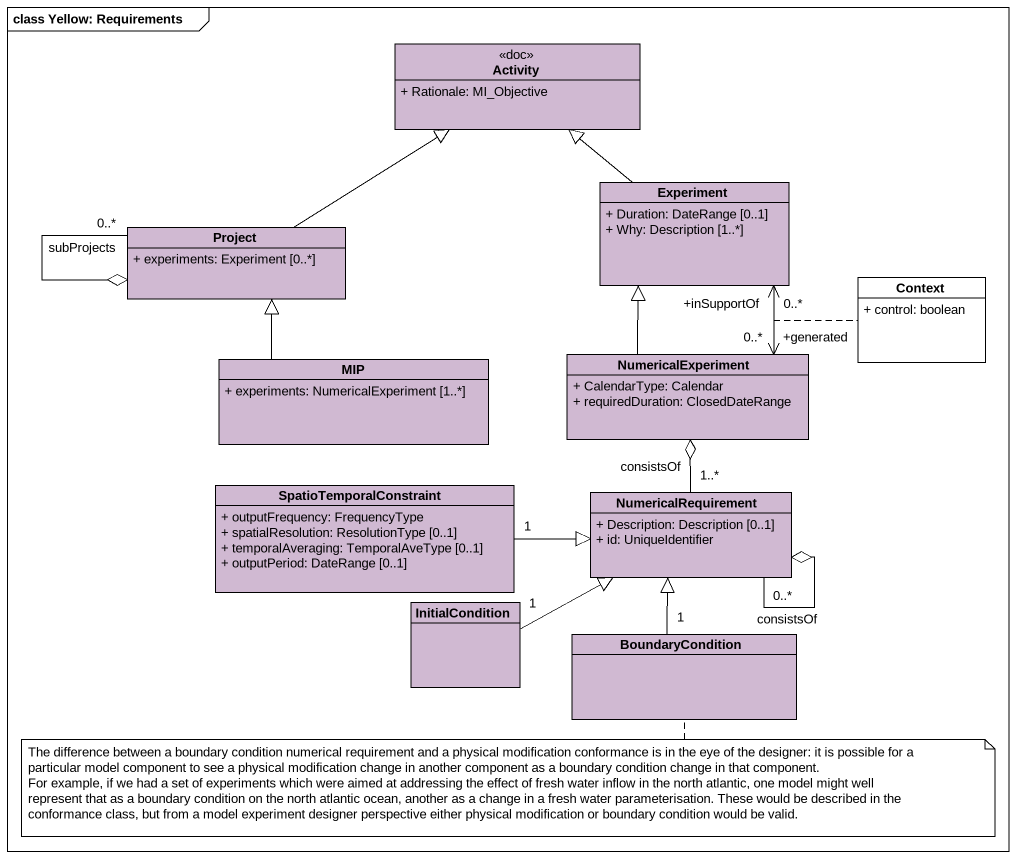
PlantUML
@startuml
mainframe class Yellow: Requirements
hide circle
hide empty members
skinparam classAttributeIconSize 0
class Activity <<doc>> #D0B9D2 {
  + Rationale: MI_Objective
}
class Experiment #D0B9D2 {
  + Duration: DateRange [0..1]
  + Why: Description [1..*]
}
class Project #D0B9D2 {
  + experiments: Experiment [0..*]
}
class Context {
  + control: boolean
}
class MIP #D0B9D2 {
  + experiments: NumericalExperiment [1..*]
}
class NumericalExperiment #D0B9D2 {
  + CalendarType: Calendar
  + requiredDuration: ClosedDateRange
}
class SpatioTemporalConstraint #D0B9D2 {
  + outputFrequency: FrequencyType
  + spatialResolution: ResolutionType [0..1]
  + temporalAveraging: TemporalAveType [0..1]
  + outputPeriod: DateRange [0..1]
}
class NumericalRequirement #D0B9D2 {
  + Description: Description [0..1]
  + id: UniqueIdentifier
}
class InitialCondition #D0B9D2
class BoundaryCondition #D0B9D2
Experiment -up-|> Activity
Experiment "+inSupportOf\n0..*" <--> "+generated\n0..*" NumericalExperiment
(Experiment, NumericalExperiment) .. Context
Project -up-|> Activity
Project "0..*" --o Project : subProjects
MIP -up-|> Project
NumericalExperiment -up-|> Experiment
SpatioTemporalConstraint "1" -right-|> NumericalRequirement
NumericalRequirement "1..*" -up-o NumericalExperiment : consistsOf
NumericalRequirement "0..*" --o NumericalRequirement : consistsOf
InitialCondition "1" -right-|> NumericalRequirement
BoundaryCondition "1" -up-|> NumericalRequirement
note bottom of BoundaryCondition
  The difference between a boundary condition numerical requirement and a physical modification conformance is in the eye of the designer: it is possible for a particular model component to see a physical modification change in another component as a boundary condition change in that component.
  For example, if we had a set of experiments which were aimed at addressing the effect of fresh water inflow in the north atlantic, one model might well represent that as a boundary condition on the north atlantic ocean, another as a change in a fresh water parameterisation. These would be described in the conformance class, but from a model experiment designer perspective either physical modification or boundary condition would be valid.
end note
@enduml
